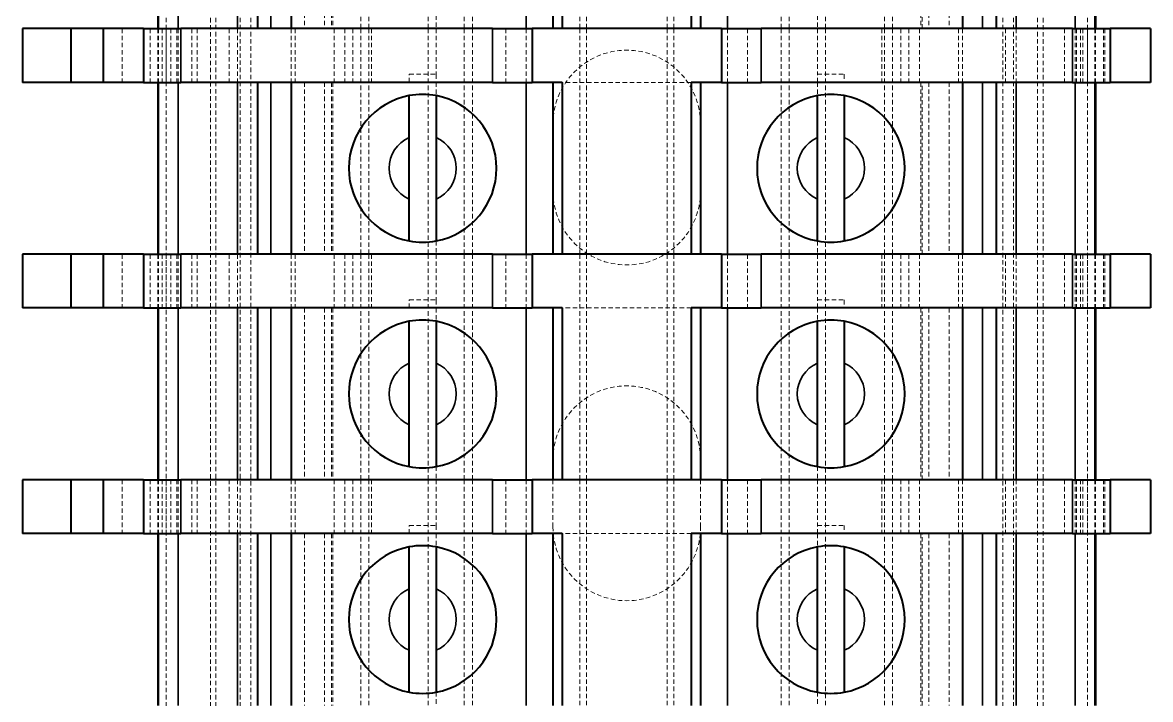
# Model space of a CAD drawing. Header units: inches. Extents: x 6934 to 18973, y 4254 to 7629.
# Drawn here: x 16751.78 to 16793.78, y 4877.53 to 4902.73 of the extents above; entities that cross this region are included whole.
import ezdxf

# ---------------------------------------------------------------- set-up
doc = ezdxf.new("R2010")
doc.units = ezdxf.units.IN
doc.header["$MEASUREMENT"] = 0
doc.linetypes.add('입력 정류부 ASSY$0$DASHED', pattern=[0.2067, 0.1654, -0.0413])
for name, color, linetype, lineweight, true_color in [('입력 정류부 ASSY$0$가려진 것(ISO)', 2, '입력 정류부 ASSY$0$DASHED', 18, 0xffff00), ('입력 정류부 ASSY$0$가려진 좁은 것(ISO)', 2, '입력 정류부 ASSY$0$DASHED', 18, 0xffff00), ('입력 정류부 ASSY$0$가시적인 것(ISO)', 3, 'Continuous', 40, 0x00ff00), ('입력 정류부 ASSY$0$가시적인 좁은 것(ISO)', 3, 'Continuous', 35, 0x00ff00)]:
    doc.layers.add(name, color=color, linetype=linetype, lineweight=lineweight, true_color=true_color)

# ---------------------------------------------------------------- blocks, each defined once
blk = doc.blocks.new('입력 정류부 ASSY')
at = {"layer": '입력 정류부 ASSY$0$가려진 것(ISO)'}
for p, q in [((104.904, 738.44), (104.904, 460.44)), ((105.804, 738.44), (105.804, 460.44)), ((106.204, 738.44), (106.204, 460.44)), ((134.204, 738.44), (134.204, 460.44)), ((134.604, 738.44), (134.604, 460.44)), ((135.504, 738.44), (135.504, 460.44)), ((104.704, 729.94), (104.704, 470.79)), ((135.704, 729.94), (135.704, 468.54)), ((110.304, 650.89), (110.304, 642.49)), ((110.604, 650.89), (110.604, 642.49)), ((112.804, 650.89), (112.804, 642.49)), ((114.154, 650.89), (114.154, 642.49)), ((114.454, 650.89), (114.454, 642.49)), ((118.454, 650.89), (118.454, 642.49)), ((118.704, 650.89), (118.704, 642.49)), ((121.704, 650.89), (121.704, 642.49)), ((121.954, 650.89), (121.954, 642.49)), ((125.954, 650.89), (125.954, 642.49)), ((126.254, 650.89), (126.254, 642.49)), ((127.604, 650.89), (127.604, 642.49)), ((129.804, 650.89), (129.804, 642.49)), ((130.104, 650.89), (130.104, 642.49)), ((108.204, 648.89), (108.204, 642.49)), ((108.954, 648.89), (108.954, 642.49)), ((109.204, 648.89), (109.204, 642.49)), ((109.254, 648.89), (109.254, 642.49)), ((131.154, 648.89), (131.154, 642.49)), ((131.204, 642.49), (131.204, 648.89)), ((131.454, 648.89), (131.454, 642.49)), ((132.204, 648.89), (132.204, 642.49)), ((113.104, 642.986), (113.104, 642.49)), ((127.304, 642.986), (127.304, 642.49)), ((102.454, 642.49), (102.454, 640.49)), ((102.746, 642.49), (102.746, 640.49)), ((102.904, 642.49), (102.904, 640.49)), ((103.05, 642.49), (103.05, 640.49)), ((103.454, 642.49), (103.454, 640.49)), ((104.004, 642.49), (104.004, 640.49)), ((104.204, 642.49), (104.204, 640.49)), ((104.211, 642.49), (104.211, 640.49)), ((105.404, 642.49), (105.404, 640.49)), ((107.704, 642.49), (107.704, 640.49)), ((107.854, 642.49), (107.854, 640.49)), ((109.304, 642.49), (109.304, 640.49)), ((110.304, 642.49), (110.304, 634.09)), ((110.604, 642.49), (110.604, 634.09)), ((110.704, 642.49), (110.704, 640.49)), ((112.804, 642.49), (112.804, 634.09)), ((113.104, 642.49), (113.104, 640.79)), ((114.154, 642.49), (114.154, 634.09)), ((114.454, 642.49), (114.454, 634.09)), ((115.704, 642.49), (115.704, 640.49)), ((116.454, 642.49), (116.454, 640.49)), ((118.454, 642.49), (118.454, 634.09)), ((118.704, 642.49), (118.704, 634.09)), ((121.704, 642.49), (121.704, 634.09)), ((121.954, 642.49), (121.954, 634.09)), ((123.954, 642.49), (123.954, 640.49)), ((124.704, 642.49), (124.704, 640.49)), ((125.954, 642.49), (125.954, 634.09)), ((126.254, 642.49), (126.254, 634.09)), ((127.304, 642.49), (127.304, 640.79)), ((127.604, 642.49), (127.604, 634.09)), ((129.704, 642.49), (129.704, 640.49)), ((129.804, 642.49), (129.804, 634.09)), ((130.104, 642.49), (130.104, 634.09)), ((131.104, 642.49), (131.104, 640.49)), ((132.554, 642.49), (132.554, 640.49)), ((132.704, 642.49), (132.704, 640.49)), ((134.304, 642.49), (134.304, 640.49)), ((136.504, 642.49), (136.504, 640.49)), ((136.954, 642.49), (136.954, 640.49)), ((137.104, 642.49), (137.104, 640.49)), ((137.359, 642.49), (137.359, 640.49)), ((137.663, 642.49), (137.663, 640.49)), ((137.954, 642.49), (137.954, 640.49)), ((138.004, 642.49), (138.004, 640.49)), ((112.104, 640.49), (112.104, 640.79)), ((112.104, 640.79), (113.104, 640.79)), ((113.104, 640.79), (113.104, 640.49)), ((127.304, 640.49), (127.304, 640.79)), ((127.304, 640.79), (128.304, 640.79)), ((128.304, 640.79), (128.304, 640.49)), ((108.204, 640.49), (108.204, 634.09)), ((108.954, 640.49), (108.954, 634.09)), ((109.204, 640.49), (109.204, 634.09)), ((109.254, 640.49), (109.254, 634.09)), ((113.104, 640.49), (113.104, 639.994)), ((122.604, 640.49), (117.804, 640.49)), ((127.304, 640.49), (127.304, 639.994)), ((131.154, 640.49), (131.154, 634.09)), ((131.204, 634.09), (131.204, 640.49)), ((131.454, 640.49), (131.454, 634.09)), ((132.204, 640.49), (132.204, 634.09)), ((113.104, 634.586), (113.104, 634.09)), ((127.304, 634.586), (127.304, 634.09)), ((102.454, 634.09), (102.454, 632.09)), ((102.746, 634.09), (102.746, 632.09)), ((102.904, 634.09), (102.904, 632.09)), ((103.05, 634.09), (103.05, 632.09)), ((103.454, 634.09), (103.454, 632.09)), ((104.004, 634.09), (104.004, 632.09)), ((104.204, 634.09), (104.204, 632.09)), ((104.211, 634.09), (104.211, 632.09)), ((105.404, 634.09), (105.404, 632.09)), ((107.704, 634.09), (107.704, 632.09)), ((107.854, 634.09), (107.854, 632.09)), ((109.304, 634.09), (109.304, 632.09)), ((110.304, 634.09), (110.304, 625.69)), ((110.604, 634.09), (110.604, 625.69)), ((110.704, 634.09), (110.704, 632.09)), ((112.804, 634.09), (112.804, 625.69)), ((113.104, 634.09), (113.104, 632.39)), ((114.154, 634.09), (114.154, 625.69)), ((114.454, 634.09), (114.454, 625.69)), ((115.704, 634.09), (115.704, 632.09)), ((116.454, 634.09), (116.454, 632.09)), ((118.454, 634.09), (118.454, 625.69)), ((118.704, 634.09), (118.704, 625.69)), ((121.704, 634.09), (121.704, 625.69)), ((121.954, 634.09), (121.954, 625.69)), ((123.954, 634.09), (123.954, 632.09)), ((124.704, 634.09), (124.704, 632.09)), ((125.954, 634.09), (125.954, 625.69)), ((126.254, 634.09), (126.254, 625.69)), ((127.304, 634.09), (127.304, 632.39)), ((127.604, 634.09), (127.604, 625.69)), ((129.704, 634.09), (129.704, 632.09)), ((129.804, 634.09), (129.804, 625.69)), ((130.104, 634.09), (130.104, 625.69)), ((131.104, 634.09), (131.104, 632.09)), ((132.554, 634.09), (132.554, 632.09)), ((132.704, 634.09), (132.704, 632.09)), ((134.304, 634.09), (134.304, 632.09)), ((136.504, 634.09), (136.504, 632.09)), ((136.954, 634.09), (136.954, 632.09)), ((137.104, 634.09), (137.104, 632.09)), ((137.359, 634.09), (137.359, 632.09)), ((137.663, 634.09), (137.663, 632.09)), ((137.954, 634.09), (137.954, 632.09)), ((138.004, 634.09), (138.004, 632.09)), ((112.104, 632.09), (112.104, 632.39)), ((112.104, 632.39), (113.104, 632.39)), ((113.104, 632.39), (113.104, 632.09)), ((127.304, 632.09), (127.304, 632.39)), ((127.304, 632.39), (128.304, 632.39)), ((128.304, 632.39), (128.304, 632.09)), ((108.204, 632.09), (108.204, 625.69)), ((108.954, 632.09), (108.954, 625.69)), ((109.204, 632.09), (109.204, 625.69)), ((109.254, 632.09), (109.254, 625.69)), ((113.104, 632.09), (113.104, 631.594)), ((122.604, 632.09), (117.804, 632.09)), ((127.304, 632.09), (127.304, 631.594)), ((131.154, 632.09), (131.154, 625.69)), ((131.204, 625.69), (131.204, 632.09)), ((131.454, 632.09), (131.454, 625.69)), ((132.204, 632.09), (132.204, 625.69)), ((113.104, 626.186), (113.104, 625.69)), ((127.304, 626.186), (127.304, 625.69)), ((102.454, 625.69), (102.454, 623.69)), ((102.746, 625.69), (102.746, 623.69)), ((102.904, 625.69), (102.904, 623.69)), ((103.05, 625.69), (103.05, 623.69)), ((103.454, 625.69), (103.454, 623.69)), ((104.004, 625.69), (104.004, 623.69)), ((104.204, 625.69), (104.204, 623.69)), ((104.211, 625.69), (104.211, 623.69)), ((105.404, 625.69), (105.404, 623.69)), ((107.704, 625.69), (107.704, 623.69)), ((107.854, 625.69), (107.854, 623.69)), ((109.304, 625.69), (109.304, 623.69)), ((110.304, 625.69), (110.304, 617.29)), ((110.604, 625.69), (110.604, 617.29)), ((110.704, 625.69), (110.704, 623.69)), ((112.804, 625.69), (112.804, 617.29)), ((113.104, 625.69), (113.104, 623.99)), ((114.154, 625.69), (114.154, 617.29)), ((114.454, 625.69), (114.454, 617.29)), ((115.704, 625.69), (115.704, 623.69)), ((116.454, 625.69), (116.454, 623.69)), ((117.454, 623.94), (117.454, 625.69)), ((118.454, 625.69), (118.454, 617.29)), ((118.704, 625.69), (118.704, 617.29)), ((121.704, 625.69), (121.704, 617.29)), ((121.954, 625.69), (121.954, 617.29)), ((122.954, 625.69), (122.954, 623.94)), ((123.954, 625.69), (123.954, 623.69)), ((124.704, 625.69), (124.704, 623.69)), ((125.954, 625.69), (125.954, 617.29)), ((126.254, 625.69), (126.254, 617.29)), ((127.304, 625.69), (127.304, 623.99)), ((127.604, 625.69), (127.604, 617.29)), ((129.704, 625.69), (129.704, 623.69)), ((129.804, 625.69), (129.804, 617.29)), ((130.104, 625.69), (130.104, 617.29)), ((131.104, 625.69), (131.104, 623.69)), ((132.554, 625.69), (132.554, 623.69)), ((132.704, 625.69), (132.704, 623.69)), ((134.304, 625.69), (134.304, 623.69)), ((136.504, 625.69), (136.504, 623.69)), ((136.954, 625.69), (136.954, 623.69)), ((137.104, 625.69), (137.104, 623.69)), ((137.359, 625.69), (137.359, 623.69)), ((137.663, 625.69), (137.663, 623.69)), ((137.954, 625.69), (137.954, 623.69)), ((138.004, 625.69), (138.004, 623.69)), ((112.104, 623.69), (112.104, 623.99)), ((112.104, 623.99), (113.104, 623.99)), ((113.104, 623.99), (113.104, 623.69)), ((127.304, 623.69), (127.304, 623.99)), ((127.304, 623.99), (128.304, 623.99)), ((128.304, 623.99), (128.304, 623.69)), ((108.204, 623.69), (108.204, 617.29)), ((108.954, 623.69), (108.954, 617.29)), ((109.204, 623.69), (109.204, 617.29)), ((109.254, 623.69), (109.254, 617.29)), ((113.104, 623.69), (113.104, 623.194)), ((122.604, 623.69), (117.804, 623.69)), ((127.304, 623.69), (127.304, 623.194)), ((131.154, 623.69), (131.154, 617.29)), ((131.204, 617.29), (131.204, 623.69)), ((131.454, 623.69), (131.454, 617.29)), ((132.204, 623.69), (132.204, 617.29)), ((113.104, 617.786), (113.104, 617.29)), ((127.304, 617.786), (127.304, 617.29))]:
    blk.add_line(p, q, dxfattribs=at)
for centre, start, end in [((120.204, 638.94), 0, 180), ((120.204, 636.44), 180, 0), ((120.204, 626.44), 0, 180), ((120.204, 623.94), 180, 0)]:
    blk.add_arc(centre, 2.75, start, end, dxfattribs=at)
at = {"layer": '입력 정류부 ASSY$0$가려진 좁은 것(ISO)'}
for p, q in [((103.046, 738.44), (103.046, 460.44)), ((137.363, 738.44), (137.363, 460.44)), ((101.411, 642.49), (101.411, 640.49)), ((102.771, 642.49), (102.771, 640.49)), ((103.224, 642.49), (103.224, 640.49)), ((103.504, 642.49), (103.504, 640.49)), ((105.704, 642.49), (105.704, 640.49)), ((109.704, 642.49), (109.704, 640.49)), ((110.004, 642.49), (110.004, 640.49)), ((130.404, 642.49), (130.404, 640.49)), ((130.704, 642.49), (130.704, 640.49)), ((134.704, 642.49), (134.704, 640.49)), ((136.904, 642.49), (136.904, 640.49)), ((137.185, 642.49), (137.185, 640.49)), ((137.638, 642.49), (137.638, 640.49)), ((101.411, 634.09), (101.411, 632.09)), ((102.771, 634.09), (102.771, 632.09)), ((103.224, 634.09), (103.224, 632.09)), ((103.504, 634.09), (103.504, 632.09)), ((105.704, 634.09), (105.704, 632.09)), ((109.704, 634.09), (109.704, 632.09)), ((110.004, 634.09), (110.004, 632.09)), ((130.404, 634.09), (130.404, 632.09)), ((130.704, 634.09), (130.704, 632.09)), ((134.704, 634.09), (134.704, 632.09)), ((136.904, 634.09), (136.904, 632.09)), ((137.185, 634.09), (137.185, 632.09)), ((137.638, 634.09), (137.638, 632.09)), ((101.411, 625.69), (101.411, 623.69)), ((102.771, 625.69), (102.771, 623.69)), ((103.224, 625.69), (103.224, 623.69)), ((103.504, 625.69), (103.504, 623.69)), ((105.704, 625.69), (105.704, 623.69)), ((109.704, 625.69), (109.704, 623.69)), ((110.004, 625.69), (110.004, 623.69)), ((130.404, 625.69), (130.404, 623.69)), ((130.704, 625.69), (130.704, 623.69)), ((134.704, 625.69), (134.704, 623.69)), ((136.904, 625.69), (136.904, 623.69)), ((137.185, 625.69), (137.185, 623.69)), ((137.638, 625.69), (137.638, 623.69))]:
    blk.add_line(p, q, dxfattribs=at)
at = {"layer": '입력 정류부 ASSY$0$가시적인 것(ISO)'}
for p, q in [((102.746, 648.89), (102.746, 642.49)), ((106.454, 648.89), (106.454, 642.49)), ((107.704, 648.89), (107.704, 642.49)), ((117.454, 648.89), (117.454, 642.49)), ((117.804, 648.89), (117.804, 642.49)), ((122.604, 648.89), (122.604, 642.49)), ((122.954, 648.89), (122.954, 642.49)), ((132.704, 648.89), (132.704, 642.49)), ((133.954, 648.89), (133.954, 642.49)), ((137.663, 648.89), (137.663, 642.49)), ((99.504, 642.49), (97.704, 642.49)), ((97.704, 642.49), (97.704, 640.49)), ((100.704, 642.49), (99.504, 642.49)), ((99.504, 642.49), (99.504, 640.49)), ((102.204, 642.49), (100.704, 642.49)), ((100.704, 642.49), (100.704, 640.49)), ((102.204, 642.49), (103.604, 642.49)), ((102.204, 642.49), (102.204, 640.49)), ((115.204, 642.49), (103.604, 642.49)), ((115.204, 642.49), (116.681, 642.49)), ((123.727, 642.49), (116.681, 642.49)), ((116.681, 642.49), (116.681, 640.49)), ((122.604, 642.49), (117.804, 642.49)), ((123.727, 642.49), (125.204, 642.49)), ((123.727, 642.49), (123.727, 640.49)), ((136.804, 642.49), (125.204, 642.49)), ((136.804, 642.49), (138.204, 642.49)), ((139.704, 642.49), (138.204, 642.49)), ((138.204, 642.49), (138.204, 640.49)), ((139.704, 642.49), (139.704, 640.49)), ((99.504, 640.49), (97.704, 640.49)), ((100.704, 640.49), (99.504, 640.49)), ((102.204, 640.49), (100.704, 640.49)), ((102.204, 640.49), (103.604, 640.49)), ((102.746, 640.49), (102.746, 634.09)), ((115.204, 640.49), (103.604, 640.49)), ((106.454, 640.49), (106.454, 634.09)), ((107.704, 640.49), (107.704, 634.09)), ((115.204, 640.49), (116.681, 640.49)), ((117.804, 640.49), (116.681, 640.49)), ((117.454, 640.49), (117.454, 634.09)), ((117.804, 640.49), (117.804, 634.09)), ((122.604, 640.49), (122.604, 634.09)), ((123.727, 640.49), (122.604, 640.49)), ((122.954, 640.49), (122.954, 634.09)), ((123.727, 640.49), (125.204, 640.49)), ((136.804, 640.49), (125.204, 640.49)), ((132.704, 640.49), (132.704, 634.09)), ((133.954, 640.49), (133.954, 634.09)), ((136.804, 640.49), (138.204, 640.49)), ((137.663, 640.49), (137.663, 634.09)), ((139.704, 640.49), (138.204, 640.49)), ((112.104, 636.145), (112.104, 638.436)), ((113.104, 638.436), (113.104, 636.145)), ((127.304, 636.145), (127.304, 638.436)), ((128.304, 638.436), (128.304, 636.145)), ((99.504, 634.09), (97.704, 634.09)), ((97.704, 634.09), (97.704, 632.09)), ((100.704, 634.09), (99.504, 634.09)), ((99.504, 634.09), (99.504, 632.09)), ((102.204, 634.09), (100.704, 634.09)), ((100.704, 634.09), (100.704, 632.09)), ((102.204, 634.09), (103.604, 634.09)), ((102.204, 634.09), (102.204, 632.09)), ((115.204, 634.09), (103.604, 634.09)), ((115.204, 634.09), (116.681, 634.09)), ((123.727, 634.09), (116.681, 634.09)), ((116.681, 634.09), (116.681, 632.09)), ((122.604, 634.09), (117.804, 634.09)), ((123.727, 634.09), (125.204, 634.09)), ((123.727, 634.09), (123.727, 632.09)), ((136.804, 634.09), (125.204, 634.09)), ((136.804, 634.09), (138.204, 634.09)), ((139.704, 634.09), (138.204, 634.09)), ((138.204, 634.09), (138.204, 632.09)), ((139.704, 634.09), (139.704, 632.09)), ((99.504, 632.09), (97.704, 632.09)), ((100.704, 632.09), (99.504, 632.09)), ((102.204, 632.09), (100.704, 632.09)), ((102.204, 632.09), (103.604, 632.09)), ((102.746, 632.09), (102.746, 625.69)), ((115.204, 632.09), (103.604, 632.09)), ((106.454, 632.09), (106.454, 625.69)), ((107.704, 632.09), (107.704, 625.69)), ((115.204, 632.09), (116.681, 632.09)), ((117.804, 632.09), (116.681, 632.09)), ((117.454, 632.09), (117.454, 625.69)), ((117.804, 632.09), (117.804, 625.69)), ((122.604, 632.09), (122.604, 625.69)), ((123.727, 632.09), (122.604, 632.09)), ((122.954, 632.09), (122.954, 625.69)), ((123.727, 632.09), (125.204, 632.09)), ((136.804, 632.09), (125.204, 632.09)), ((132.704, 632.09), (132.704, 625.69)), ((133.954, 632.09), (133.954, 625.69)), ((136.804, 632.09), (138.204, 632.09)), ((137.663, 632.09), (137.663, 625.69)), ((139.704, 632.09), (138.204, 632.09)), ((112.104, 627.745), (112.104, 630.036)), ((113.104, 630.036), (113.104, 627.745)), ((127.304, 627.745), (127.304, 630.036)), ((128.304, 630.036), (128.304, 627.745)), ((99.504, 625.69), (97.704, 625.69)), ((97.704, 625.69), (97.704, 623.69)), ((100.704, 625.69), (99.504, 625.69)), ((99.504, 625.69), (99.504, 623.69)), ((102.204, 625.69), (100.704, 625.69)), ((100.704, 625.69), (100.704, 623.69)), ((102.204, 625.69), (103.604, 625.69)), ((102.204, 625.69), (102.204, 623.69)), ((115.204, 625.69), (103.604, 625.69)), ((115.204, 625.69), (116.681, 625.69)), ((123.727, 625.69), (116.681, 625.69)), ((116.681, 625.69), (116.681, 623.69)), ((122.604, 625.69), (117.804, 625.69)), ((123.727, 625.69), (125.204, 625.69)), ((123.727, 625.69), (123.727, 623.69)), ((136.804, 625.69), (125.204, 625.69)), ((136.804, 625.69), (138.204, 625.69)), ((139.704, 625.69), (138.204, 625.69)), ((138.204, 625.69), (138.204, 623.69)), ((139.704, 625.69), (139.704, 623.69)), ((99.504, 623.69), (97.704, 623.69)), ((100.704, 623.69), (99.504, 623.69)), ((102.204, 623.69), (100.704, 623.69)), ((102.204, 623.69), (103.604, 623.69)), ((102.746, 623.69), (102.746, 617.29)), ((115.204, 623.69), (103.604, 623.69)), ((106.454, 623.69), (106.454, 617.29)), ((107.704, 623.69), (107.704, 617.29)), ((115.204, 623.69), (116.681, 623.69)), ((117.804, 623.69), (116.681, 623.69)), ((117.454, 623.69), (117.454, 617.29)), ((117.804, 623.69), (117.804, 617.29)), ((122.604, 623.69), (122.604, 617.29)), ((123.727, 623.69), (122.604, 623.69)), ((122.954, 623.69), (122.954, 617.29)), ((123.727, 623.69), (125.204, 623.69)), ((136.804, 623.69), (125.204, 623.69)), ((132.704, 623.69), (132.704, 617.29)), ((133.954, 623.69), (133.954, 617.29)), ((136.804, 623.69), (138.204, 623.69)), ((137.663, 623.69), (137.663, 617.29)), ((139.704, 623.69), (138.204, 623.69)), ((112.104, 619.345), (112.104, 621.636)), ((113.104, 621.636), (113.104, 619.345)), ((127.304, 619.345), (127.304, 621.636)), ((128.304, 621.636), (128.304, 619.345))]:
    blk.add_line(p, q, dxfattribs=at)
for centre, start, end in [((112.604, 637.29), 100.4757, 259.5243), ((112.604, 637.29), 79.5243, 100.4757), ((112.604, 637.29), 280.4757, 79.5243), ((127.804, 637.29), 100.4757, 259.5243), ((127.804, 637.29), 79.5243, 100.4757), ((127.804, 637.29), 280.4757, 79.5243), ((112.604, 637.29), 259.5243, 280.4757), ((127.804, 637.29), 259.5243, 280.4757), ((112.604, 628.89), 100.4757, 259.5243), ((112.604, 628.89), 79.5243, 100.4757), ((112.604, 628.89), 280.4757, 79.5243), ((127.804, 628.89), 100.4757, 259.5243), ((127.804, 628.89), 79.5243, 100.4757), ((127.804, 628.89), 280.4757, 79.5243), ((112.604, 628.89), 259.5243, 280.4757), ((127.804, 628.89), 259.5243, 280.4757), ((112.604, 620.49), 100.4757, 259.5243), ((112.604, 620.49), 79.5243, 100.4757), ((112.604, 620.49), 280.4757, 79.5243), ((127.804, 620.49), 100.4757, 259.5243), ((127.804, 620.49), 79.5243, 100.4757), ((127.804, 620.49), 280.4757, 79.5243), ((112.604, 620.49), 259.5243, 280.4757), ((127.804, 620.49), 259.5243, 280.4757)]:
    blk.add_arc(centre, 2.75, start, end, dxfattribs=at)
for points, knots in [([(112.104, 638.436), (112.104, 638.636), (112.104, 638.872), (112.104, 639.231), (112.104, 639.42), (112.104, 639.686), (112.104, 639.81), (112.104, 639.951), (112.104, 639.977), (112.104, 639.994)], [0.7826557, 0.7826557, 0.7826557, 0.7826557, 0.8426253, 0.8426253, 0.8991856, 0.8991856, 0.9546323, 0.9546323, 1.009615, 1.009615, 1.009615, 1.009615]), ([(113.104, 639.994), (113.104, 639.977), (113.104, 639.951), (113.104, 639.81), (113.104, 639.686), (113.104, 639.42), (113.104, 639.231), (113.104, 638.872), (113.104, 638.636), (113.104, 638.436)], [0.3365383, 0.3365383, 0.3365383, 0.3365383, 0.391521, 0.391521, 0.4469677, 0.4469677, 0.503528, 0.503528, 0.5634976, 0.5634976, 0.5634976, 0.5634976]), ([(127.304, 638.436), (127.304, 638.636), (127.304, 638.872), (127.304, 639.231), (127.304, 639.42), (127.304, 639.686), (127.304, 639.81), (127.304, 639.951), (127.304, 639.977), (127.304, 639.994)], [0.7826557, 0.7826557, 0.7826557, 0.7826557, 0.8426253, 0.8426253, 0.8991856, 0.8991856, 0.9546323, 0.9546323, 1.009615, 1.009615, 1.009615, 1.009615]), ([(128.304, 639.994), (128.304, 639.977), (128.304, 639.951), (128.304, 639.81), (128.304, 639.686), (128.304, 639.42), (128.304, 639.231), (128.304, 638.872), (128.304, 638.636), (128.304, 638.436)], [0.3365383, 0.3365383, 0.3365383, 0.3365383, 0.391521, 0.391521, 0.4469677, 0.4469677, 0.503528, 0.503528, 0.5634976, 0.5634976, 0.5634976, 0.5634976]), ([(112.104, 634.586), (112.104, 634.603), (112.104, 634.629), (112.104, 634.771), (112.104, 634.895), (112.104, 635.16), (112.104, 635.349), (112.104, 635.709), (112.104, 635.945), (112.104, 636.145)], [0.3365383, 0.3365383, 0.3365383, 0.3365383, 0.391521, 0.391521, 0.4469677, 0.4469677, 0.503528, 0.503528, 0.5634976, 0.5634976, 0.5634976, 0.5634976]), ([(113.104, 636.145), (113.104, 635.945), (113.104, 635.709), (113.104, 635.349), (113.104, 635.16), (113.104, 634.895), (113.104, 634.771), (113.104, 634.629), (113.104, 634.603), (113.104, 634.586)], [0.7826557, 0.7826557, 0.7826557, 0.7826557, 0.8426253, 0.8426253, 0.8991856, 0.8991856, 0.9546323, 0.9546323, 1.009615, 1.009615, 1.009615, 1.009615]), ([(127.304, 634.586), (127.304, 634.603), (127.304, 634.629), (127.304, 634.771), (127.304, 634.895), (127.304, 635.16), (127.304, 635.349), (127.304, 635.709), (127.304, 635.945), (127.304, 636.145)], [0.3365383, 0.3365383, 0.3365383, 0.3365383, 0.391521, 0.391521, 0.4469677, 0.4469677, 0.503528, 0.503528, 0.5634976, 0.5634976, 0.5634976, 0.5634976]), ([(128.304, 636.145), (128.304, 635.945), (128.304, 635.709), (128.304, 635.349), (128.304, 635.16), (128.304, 634.895), (128.304, 634.771), (128.304, 634.629), (128.304, 634.603), (128.304, 634.586)], [0.7826557, 0.7826557, 0.7826557, 0.7826557, 0.8426253, 0.8426253, 0.8991856, 0.8991856, 0.9546323, 0.9546323, 1.009615, 1.009615, 1.009615, 1.009615]), ([(112.104, 630.036), (112.104, 630.236), (112.104, 630.472), (112.104, 630.831), (112.104, 631.02), (112.104, 631.286), (112.104, 631.41), (112.104, 631.551), (112.104, 631.577), (112.104, 631.594)], [0.7826557, 0.7826557, 0.7826557, 0.7826557, 0.8426253, 0.8426253, 0.8991856, 0.8991856, 0.9546323, 0.9546323, 1.009615, 1.009615, 1.009615, 1.009615]), ([(113.104, 631.594), (113.104, 631.577), (113.104, 631.551), (113.104, 631.41), (113.104, 631.286), (113.104, 631.02), (113.104, 630.831), (113.104, 630.472), (113.104, 630.236), (113.104, 630.036)], [0.3365383, 0.3365383, 0.3365383, 0.3365383, 0.391521, 0.391521, 0.4469677, 0.4469677, 0.503528, 0.503528, 0.5634976, 0.5634976, 0.5634976, 0.5634976]), ([(127.304, 630.036), (127.304, 630.236), (127.304, 630.472), (127.304, 630.831), (127.304, 631.02), (127.304, 631.286), (127.304, 631.41), (127.304, 631.551), (127.304, 631.577), (127.304, 631.594)], [0.7826557, 0.7826557, 0.7826557, 0.7826557, 0.8426253, 0.8426253, 0.8991856, 0.8991856, 0.9546323, 0.9546323, 1.009615, 1.009615, 1.009615, 1.009615]), ([(128.304, 631.594), (128.304, 631.577), (128.304, 631.551), (128.304, 631.41), (128.304, 631.286), (128.304, 631.02), (128.304, 630.831), (128.304, 630.472), (128.304, 630.236), (128.304, 630.036)], [0.3365383, 0.3365383, 0.3365383, 0.3365383, 0.391521, 0.391521, 0.4469677, 0.4469677, 0.503528, 0.503528, 0.5634976, 0.5634976, 0.5634976, 0.5634976]), ([(112.104, 626.186), (112.104, 626.203), (112.104, 626.229), (112.104, 626.371), (112.104, 626.495), (112.104, 626.76), (112.104, 626.949), (112.104, 627.309), (112.104, 627.545), (112.104, 627.745)], [0.3365383, 0.3365383, 0.3365383, 0.3365383, 0.391521, 0.391521, 0.4469677, 0.4469677, 0.503528, 0.503528, 0.5634976, 0.5634976, 0.5634976, 0.5634976]), ([(113.104, 627.745), (113.104, 627.545), (113.104, 627.309), (113.104, 626.949), (113.104, 626.76), (113.104, 626.495), (113.104, 626.371), (113.104, 626.229), (113.104, 626.203), (113.104, 626.186)], [0.7826557, 0.7826557, 0.7826557, 0.7826557, 0.8426253, 0.8426253, 0.8991856, 0.8991856, 0.9546323, 0.9546323, 1.009615, 1.009615, 1.009615, 1.009615]), ([(127.304, 626.186), (127.304, 626.203), (127.304, 626.229), (127.304, 626.371), (127.304, 626.495), (127.304, 626.76), (127.304, 626.949), (127.304, 627.309), (127.304, 627.545), (127.304, 627.745)], [0.3365383, 0.3365383, 0.3365383, 0.3365383, 0.391521, 0.391521, 0.4469677, 0.4469677, 0.503528, 0.503528, 0.5634976, 0.5634976, 0.5634976, 0.5634976]), ([(128.304, 627.745), (128.304, 627.545), (128.304, 627.309), (128.304, 626.949), (128.304, 626.76), (128.304, 626.495), (128.304, 626.371), (128.304, 626.229), (128.304, 626.203), (128.304, 626.186)], [0.7826557, 0.7826557, 0.7826557, 0.7826557, 0.8426253, 0.8426253, 0.8991856, 0.8991856, 0.9546323, 0.9546323, 1.009615, 1.009615, 1.009615, 1.009615]), ([(112.104, 621.636), (112.104, 621.836), (112.104, 622.072), (112.104, 622.431), (112.104, 622.62), (112.104, 622.886), (112.104, 623.01), (112.104, 623.151), (112.104, 623.177), (112.104, 623.194)], [0.7826557, 0.7826557, 0.7826557, 0.7826557, 0.8426253, 0.8426253, 0.8991856, 0.8991856, 0.9546323, 0.9546323, 1.009615, 1.009615, 1.009615, 1.009615]), ([(113.104, 623.194), (113.104, 623.177), (113.104, 623.151), (113.104, 623.01), (113.104, 622.886), (113.104, 622.62), (113.104, 622.431), (113.104, 622.072), (113.104, 621.836), (113.104, 621.636)], [0.3365383, 0.3365383, 0.3365383, 0.3365383, 0.391521, 0.391521, 0.4469677, 0.4469677, 0.503528, 0.503528, 0.5634976, 0.5634976, 0.5634976, 0.5634976]), ([(127.304, 621.636), (127.304, 621.836), (127.304, 622.072), (127.304, 622.431), (127.304, 622.62), (127.304, 622.886), (127.304, 623.01), (127.304, 623.151), (127.304, 623.177), (127.304, 623.194)], [0.7826557, 0.7826557, 0.7826557, 0.7826557, 0.8426253, 0.8426253, 0.8991856, 0.8991856, 0.9546323, 0.9546323, 1.009615, 1.009615, 1.009615, 1.009615]), ([(128.304, 623.194), (128.304, 623.177), (128.304, 623.151), (128.304, 623.01), (128.304, 622.886), (128.304, 622.62), (128.304, 622.431), (128.304, 622.072), (128.304, 621.836), (128.304, 621.636)], [0.3365383, 0.3365383, 0.3365383, 0.3365383, 0.391521, 0.391521, 0.4469677, 0.4469677, 0.503528, 0.503528, 0.5634976, 0.5634976, 0.5634976, 0.5634976]), ([(112.104, 617.786), (112.104, 617.803), (112.104, 617.829), (112.104, 617.971), (112.104, 618.095), (112.104, 618.36), (112.104, 618.549), (112.104, 618.909), (112.104, 619.145), (112.104, 619.345)], [0.3365383, 0.3365383, 0.3365383, 0.3365383, 0.391521, 0.391521, 0.4469677, 0.4469677, 0.503528, 0.503528, 0.5634976, 0.5634976, 0.5634976, 0.5634976]), ([(113.104, 619.345), (113.104, 619.145), (113.104, 618.909), (113.104, 618.549), (113.104, 618.36), (113.104, 618.095), (113.104, 617.971), (113.104, 617.829), (113.104, 617.803), (113.104, 617.786)], [0.7826557, 0.7826557, 0.7826557, 0.7826557, 0.8426253, 0.8426253, 0.8991856, 0.8991856, 0.9546323, 0.9546323, 1.009615, 1.009615, 1.009615, 1.009615]), ([(127.304, 617.786), (127.304, 617.803), (127.304, 617.829), (127.304, 617.971), (127.304, 618.095), (127.304, 618.36), (127.304, 618.549), (127.304, 618.909), (127.304, 619.145), (127.304, 619.345)], [0.3365383, 0.3365383, 0.3365383, 0.3365383, 0.391521, 0.391521, 0.4469677, 0.4469677, 0.503528, 0.503528, 0.5634976, 0.5634976, 0.5634976, 0.5634976]), ([(128.304, 619.345), (128.304, 619.145), (128.304, 618.909), (128.304, 618.549), (128.304, 618.36), (128.304, 618.095), (128.304, 617.971), (128.304, 617.829), (128.304, 617.803), (128.304, 617.786)], [0.7826557, 0.7826557, 0.7826557, 0.7826557, 0.8426253, 0.8426253, 0.8991856, 0.8991856, 0.9546323, 0.9546323, 1.009615, 1.009615, 1.009615, 1.009615])]:
    blk.add_open_spline(points, degree=3, knots=knots, dxfattribs=at)
at = {"layer": '입력 정류부 ASSY$0$가시적인 좁은 것(ISO)'}
for p, q in [((102.771, 648.89), (102.771, 642.49)), ((103.504, 648.89), (103.504, 642.49)), ((105.704, 648.89), (105.704, 642.49)), ((106.954, 648.89), (106.954, 642.49)), ((116.454, 648.89), (116.454, 642.49)), ((123.954, 648.89), (123.954, 642.49)), ((133.454, 648.89), (133.454, 642.49)), ((134.704, 648.89), (134.704, 642.49)), ((136.904, 648.89), (136.904, 642.49)), ((137.638, 648.89), (137.638, 642.49)), ((103.604, 642.49), (103.604, 640.49)), ((115.204, 642.49), (115.204, 640.49)), ((125.204, 642.49), (125.204, 640.49)), ((136.804, 642.49), (136.804, 640.49)), ((102.771, 640.49), (102.771, 634.09)), ((103.504, 640.49), (103.504, 634.09)), ((105.704, 640.49), (105.704, 634.09)), ((106.954, 640.49), (106.954, 634.09)), ((116.454, 640.49), (116.454, 634.09)), ((123.954, 640.49), (123.954, 634.09)), ((133.454, 640.49), (133.454, 634.09)), ((134.704, 640.49), (134.704, 634.09)), ((136.904, 640.49), (136.904, 634.09)), ((137.638, 640.49), (137.638, 634.09)), ((103.604, 634.09), (103.604, 632.09)), ((115.204, 634.09), (115.204, 632.09)), ((125.204, 634.09), (125.204, 632.09)), ((136.804, 634.09), (136.804, 632.09)), ((102.771, 632.09), (102.771, 625.69)), ((103.504, 632.09), (103.504, 625.69)), ((105.704, 632.09), (105.704, 625.69)), ((106.954, 632.09), (106.954, 625.69)), ((116.454, 632.09), (116.454, 625.69)), ((123.954, 632.09), (123.954, 625.69)), ((133.454, 632.09), (133.454, 625.69)), ((134.704, 632.09), (134.704, 625.69)), ((136.904, 632.09), (136.904, 625.69)), ((137.638, 632.09), (137.638, 625.69)), ((103.604, 625.69), (103.604, 623.69)), ((115.204, 625.69), (115.204, 623.69)), ((125.204, 625.69), (125.204, 623.69)), ((136.804, 625.69), (136.804, 623.69)), ((102.771, 623.69), (102.771, 617.29)), ((103.504, 623.69), (103.504, 617.29)), ((105.704, 623.69), (105.704, 617.29)), ((106.954, 623.69), (106.954, 617.29)), ((116.454, 623.69), (116.454, 617.29)), ((123.954, 623.69), (123.954, 617.29)), ((133.454, 623.69), (133.454, 617.29)), ((134.704, 623.69), (134.704, 617.29)), ((136.904, 623.69), (136.904, 617.29)), ((137.638, 623.69), (137.638, 617.29))]:
    blk.add_line(p, q, dxfattribs=at)
for centre, start, end in [((112.604, 637.29), 113.5782, 246.4218), ((112.604, 637.29), 293.5782, 66.4218), ((127.804, 637.29), 113.5782, 246.4218), ((127.804, 637.29), 293.5782, 66.4218), ((112.604, 628.89), 113.5782, 246.4218), ((112.604, 628.89), 293.5782, 66.4218), ((127.804, 628.89), 113.5782, 246.4218), ((127.804, 628.89), 293.5782, 66.4218), ((112.604, 620.49), 113.5782, 246.4218), ((112.604, 620.49), 293.5782, 66.4218), ((127.804, 620.49), 113.5782, 246.4218), ((127.804, 620.49), 293.5782, 66.4218)]:
    blk.add_arc(centre, 1.25, start, end, dxfattribs=at)

msp = doc.modelspace()

# ---------------------------------------------------------------- block references
msp.add_blockref('입력 정류부 ASSY', (16654.075, 4260.012))

doc.saveas('drawing.dxf')
